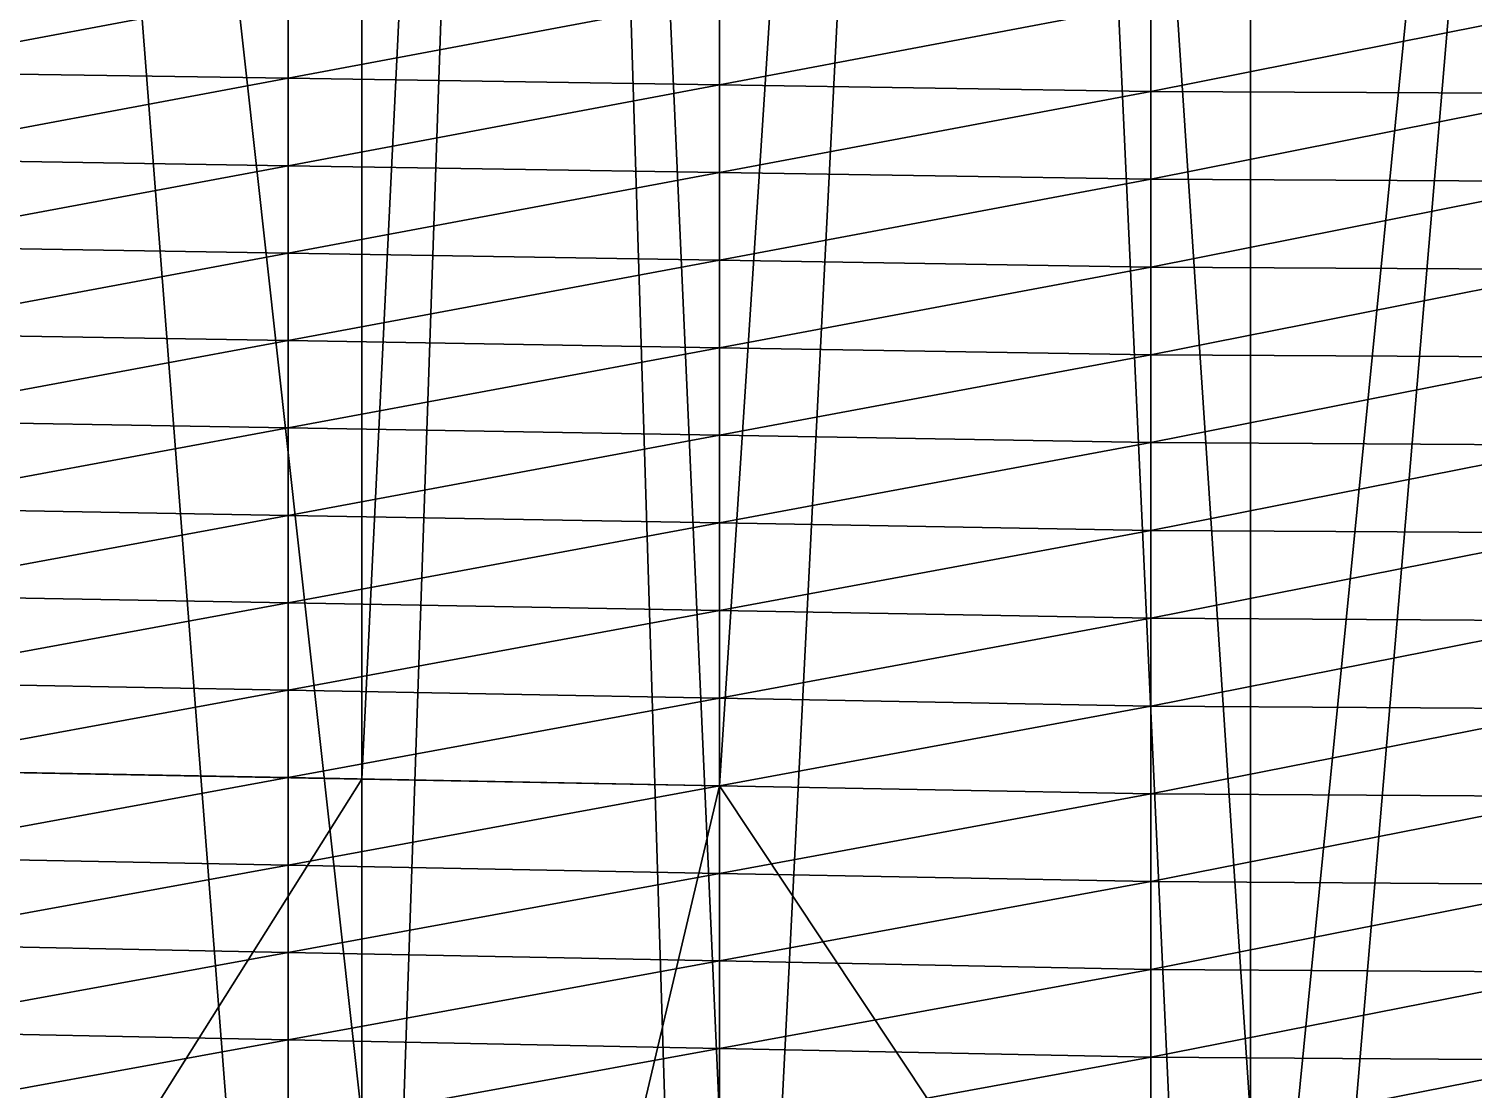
# Model space of a CAD drawing. Header units: metres. Extents: x -3 to 177, y -14 to 14.
# Drawn here: x 57.404 to 61.003, y -9.925 to -7.283 of the extents above; entities that cross this region are included whole.
import ezdxf

# ---------------------------------------------------------------- set-up
doc = ezdxf.new("R2010")
doc.units = ezdxf.units.M
for name, color, linetype, true_color in [('DB_4', 7, 'Continuous', 0x99866a), ('HOLD_4', 7, 'Continuous', 0x80bb9a), ('HULL', 7, 'Continuous', 0x528ba5)]:
    doc.layers.add(name, color=color, linetype=linetype, true_color=true_color)

msp = doc.modelspace()

# ---------------------------------------------------------------- linework, layer by layer
at = {"layer": 'DB_4'}
for points in [[(59.125, 14.3482, 1.75), (60.4483, -14.3738, 1.75), (60.4483, 14.3738, 1.75)], [(60.4483, 14.3738, 1.75), (60.4483, -14.3738, 1.75), (62.6631, -14.369, 1.75)], [(60.4483, 14.3738, 1.75), (62.6631, -14.369, 1.75), (62.6631, 14.369, 1.75)], [(58.2335, 14.3244, 1.75), (59.125, -14.3482, 1.75), (59.125, 14.3482, 1.75)], [(59.125, 14.3482, 1.75), (59.125, -14.3482, 1.75), (60.4483, -14.3738, 1.75)], [(56.0188, 14.2498, 1.75), (58.2335, -14.3244, 1.75), (58.2335, 14.3244, 1.75)], [(58.2335, 14.3244, 1.75), (58.2335, -14.3244, 1.75), (59.125, -14.3482, 1.75)], [(56.0188, 14.2498, 1.75), (56.0188, -14.2498, 1.75), (58.2335, -14.3244, 1.75)], [(59.125, -9.1689), (59.125, 9.1689), (60.4483, 11.1601)], [(59.125, -9.1689), (60.4483, 11.1601), (60.4483, -11.1601)], [(60.4483, -11.1601), (60.4483, 11.1601), (62.6631, 11.1772)], [(60.4483, -11.1601), (62.6631, 11.1772), (62.6631, -11.1772)], [(56.0188, -9.1106), (56.0188, 9.1106), (58.2335, 9.1522)], [(56.0188, -9.1106), (58.2335, 9.1522), (58.2335, -9.1522)], [(58.2335, -9.1522), (58.2335, 9.1522), (59.125, 9.1689)], [(58.2335, -9.1522), (59.125, 9.1689), (59.125, -9.1689)], [(56.0188, -12.6725, 0.35), (56.0188, -9.1106), (58.2335, -9.1522)], [(56.0188, -12.6725, 0.35), (58.2335, -9.1522), (58.2335, -12.9404, 0.35)], [(58.2335, -12.9404, 0.35), (58.2335, -9.1522), (59.125, -9.1689)], [(58.2335, -12.9404, 0.35), (59.125, -9.1689), (59.125, -13.0522, 0.35)], [(59.125, -13.0522, 0.35), (59.125, -9.1689), (60.4483, -11.1601)]]:
    msp.add_3dface(points, dxfattribs=at)
at = {"layer": 'HOLD_4'}
for points in [[(59.125, -13.0442, 1.75), (59.125, 13.0442, 1.75), (60.4483, 13.0698, 1.75)], [(59.125, -13.0442, 1.75), (60.4483, 13.0698, 1.75), (60.4483, -13.0698, 1.75)], [(60.4483, -13.0698, 1.75), (60.4483, 13.0698, 1.75), (62.6631, 13.065, 1.75)], [(58.2335, -13.0204, 1.75), (58.2335, 13.0204, 1.75), (59.125, 13.0442, 1.75)], [(58.2335, -13.0204, 1.75), (59.125, 13.0442, 1.75), (59.125, -13.0442, 1.75)], [(60.4483, -13.0698, 1.75), (62.6631, 13.065, 1.75), (62.6631, -13.065, 1.75)], [(56.0188, -12.9458, 1.75), (56.0188, 12.9458, 1.75), (58.2335, 13.0204, 1.75)], [(56.0188, -12.9458, 1.75), (58.2335, 13.0204, 1.75), (58.2335, -13.0204, 1.75)], [(56.0188, 9.996, 14.6), (56.0188, -9.996, 14.6), (58.2335, -9.996, 14.6)], [(56.0188, 9.996, 14.6), (58.2335, -9.996, 14.6), (58.2335, 9.996, 14.6)], [(58.2335, 9.996, 14.6), (58.2335, -9.996, 14.6), (59.125, -9.996, 14.6)], [(58.2335, 9.996, 14.6), (59.125, -9.996, 14.6), (59.125, 9.996, 14.6)], [(59.125, 9.996, 14.6), (59.125, -9.996, 14.6), (60.4483, -9.996, 14.6)], [(59.125, 9.996, 14.6), (60.4483, -9.996, 14.6), (60.4483, 9.996, 14.6)], [(60.4483, 9.996, 14.6), (60.4483, -9.996, 14.6), (62.6631, -9.996, 14.6)], [(60.4483, 9.996, 14.6), (62.6631, -9.996, 14.6), (62.6631, 9.996, 14.6)]]:
    msp.add_3dface(points, dxfattribs=at)
at = {"layer": 'HULL'}
for points in [[(56.975, -7.3898), (56.975, -7.1724), (58.05, -7.1883)], [(56.975, -7.3898), (58.05, -7.1883), (58.05, -7.4061)], [(58.05, -7.4061), (58.05, -7.1883), (59.125, -7.2042)], [(58.05, -7.4061), (59.125, -7.2042), (59.125, -7.4225)], [(59.125, -7.4225), (59.125, -7.2042), (60.2, -7.22)], [(59.125, -7.4225), (60.2, -7.22), (60.2, -7.4388)], [(60.2, -7.4388), (60.2, -7.22), (61.275, -7.2254)], [(60.2, -7.4388), (61.275, -7.2254), (61.275, -7.4443)], [(56.975, -7.6071), (56.975, -7.3898), (58.05, -7.4061)], [(56.975, -7.6071), (58.05, -7.4061), (58.05, -7.6239)], [(58.05, -7.6239), (58.05, -7.4061), (59.125, -7.4225)], [(58.05, -7.6239), (59.125, -7.4225), (59.125, -7.6408)], [(59.125, -7.6408), (59.125, -7.4225), (60.2, -7.4388)], [(59.125, -7.6408), (60.2, -7.4388), (60.2, -7.6576)], [(60.2, -7.6576), (60.2, -7.4388), (61.275, -7.4443)], [(60.2, -7.6576), (61.275, -7.4443), (61.275, -7.6633)], [(56.975, -7.8245), (56.975, -7.6071), (58.05, -7.6239)], [(56.975, -7.8245), (58.05, -7.6239), (58.05, -7.8418)], [(58.05, -7.8418), (58.05, -7.6239), (59.125, -7.6408)], [(58.05, -7.8418), (59.125, -7.6408), (59.125, -7.8591)], [(59.125, -7.8591), (59.125, -7.6408), (60.2, -7.6576)], [(59.125, -7.8591), (60.2, -7.6576), (60.2, -7.8764)], [(60.2, -7.8764), (60.2, -7.6576), (61.275, -7.6633)], [(60.2, -7.8764), (61.275, -7.6633), (61.275, -7.8822)], [(56.975, -8.0418), (56.975, -7.8245), (58.05, -7.8418)], [(56.975, -8.0418), (58.05, -7.8418), (58.05, -8.0596)], [(58.05, -8.0596), (58.05, -7.8418), (59.125, -7.8591)], [(58.05, -8.0596), (59.125, -7.8591), (59.125, -8.0774)], [(59.125, -8.0774), (59.125, -7.8591), (60.2, -7.8764)], [(59.125, -8.0774), (60.2, -7.8764), (60.2, -8.0952)], [(60.2, -8.0952), (60.2, -7.8764), (61.275, -7.8822)], [(60.2, -8.0952), (61.275, -7.8822), (61.275, -8.1012)], [(56.975, -8.2591), (56.975, -8.0418), (58.05, -8.0596)], [(56.975, -8.2591), (58.05, -8.0596), (58.05, -8.2774)], [(58.05, -8.2774), (58.05, -8.0596), (59.125, -8.0774)], [(58.05, -8.2774), (59.125, -8.0774), (59.125, -8.2957)], [(59.125, -8.2957), (59.125, -8.0774), (60.2, -8.0952)], [(59.125, -8.2957), (60.2, -8.0952), (60.2, -8.314)], [(60.2, -8.314), (60.2, -8.0952), (61.275, -8.1012)], [(60.2, -8.314), (61.275, -8.1012), (61.275, -8.3201)], [(56.975, -8.4765), (56.975, -8.2591), (58.05, -8.2774)], [(56.975, -8.4765), (58.05, -8.2774), (58.05, -8.4952)], [(58.05, -8.4952), (58.05, -8.2774), (59.125, -8.2957)], [(58.05, -8.4952), (59.125, -8.2957), (59.125, -8.514)], [(59.125, -8.514), (59.125, -8.2957), (60.2, -8.314)], [(59.125, -8.514), (60.2, -8.314), (60.2, -8.5328)], [(60.2, -8.5328), (60.2, -8.314), (61.275, -8.3201)], [(60.2, -8.5328), (61.275, -8.3201), (61.275, -8.5391)], [(56.975, -8.6938), (56.975, -8.4765), (58.05, -8.4952)], [(56.975, -8.6938), (58.05, -8.4952), (58.05, -8.7131)], [(58.05, -8.7131), (58.05, -8.4952), (59.125, -8.514)], [(58.05, -8.7131), (59.125, -8.514), (59.125, -8.7323)], [(59.125, -8.7323), (59.125, -8.514), (60.2, -8.5328)], [(59.125, -8.7323), (60.2, -8.5328), (60.2, -8.7515)], [(60.2, -8.7515), (60.2, -8.5328), (61.275, -8.5391)], [(60.2, -8.7515), (61.275, -8.5391), (61.275, -8.758)], [(56.975, -8.9112), (56.975, -8.6938), (58.05, -8.7131)], [(56.975, -8.9112), (58.05, -8.7131), (58.05, -8.9309)], [(58.05, -8.9309), (58.05, -8.7131), (59.125, -8.7323)], [(58.05, -8.9309), (59.125, -8.7323), (59.125, -8.9506)], [(59.125, -8.9506), (59.125, -8.7323), (60.2, -8.7515)], [(59.125, -8.9506), (60.2, -8.7515), (60.2, -8.9703)], [(60.2, -8.9703), (60.2, -8.7515), (61.275, -8.758)], [(60.2, -8.9703), (61.275, -8.758), (61.275, -8.977)], [(56.975, -9.1285), (56.975, -8.9112), (58.05, -8.9309)], [(56.975, -9.1285), (58.05, -8.9309), (58.05, -9.1487)], [(58.05, -9.1487), (58.05, -8.9309), (59.125, -8.9506)], [(58.05, -9.1487), (59.125, -8.9506), (59.125, -9.1689)], [(59.125, -9.1689), (59.125, -8.9506), (60.2, -8.9703)], [(59.125, -9.1689), (60.2, -8.9703), (60.2, -9.1891)], [(60.2, -9.1891), (60.2, -8.9703), (61.275, -8.977)], [(60.2, -9.1891), (61.275, -8.977), (61.275, -9.1959)], [(56.975, -9.3459, 0.0002), (56.975, -9.1285), (58.05, -9.1487)], [(56.975, -9.3459, 0.0002), (58.05, -9.1487), (58.05, -9.3666, 0.0001)], [(58.05, -9.3666, 0.0001), (58.05, -9.1487), (59.125, -9.1689)], [(58.05, -9.3666, 0.0001), (59.125, -9.1689), (59.125, -9.3872, 0.0001)], [(59.125, -9.3872, 0.0001), (59.125, -9.1689), (60.2, -9.1891)], [(59.125, -9.3872, 0.0001), (60.2, -9.1891), (60.2, -9.4079)], [(60.2, -9.4079), (60.2, -9.1891), (61.275, -9.1959)], [(60.2, -9.4079), (61.275, -9.1959), (61.275, -9.4149)], [(56.975, -9.5632, 0.0011), (56.975, -9.3459, 0.0002), (58.05, -9.3666, 0.0001)], [(56.975, -9.5632, 0.0011), (58.05, -9.3666, 0.0001), (58.05, -9.5844, 0.0008)], [(58.05, -9.5844, 0.0008), (58.05, -9.3666, 0.0001), (59.125, -9.3872, 0.0001)], [(58.05, -9.5844, 0.0008), (59.125, -9.3872, 0.0001), (59.125, -9.6055, 0.0004)], [(59.125, -9.6055, 0.0004), (59.125, -9.3872, 0.0001), (60.2, -9.4079)], [(59.125, -9.6055, 0.0004), (60.2, -9.4079), (60.2, -9.6267)], [(60.2, -9.6267), (60.2, -9.4079), (61.275, -9.4149)], [(60.2, -9.6267), (61.275, -9.4149), (61.275, -9.6338)], [(56.975, -9.7805, 0.0027), (56.975, -9.5632, 0.0011), (58.05, -9.5844, 0.0008)], [(56.975, -9.7805, 0.0027), (58.05, -9.5844, 0.0008), (58.05, -9.8022, 0.0018)], [(58.05, -9.8022, 0.0018), (58.05, -9.5844, 0.0008), (59.125, -9.6055, 0.0004)], [(58.05, -9.8022, 0.0018), (59.125, -9.6055, 0.0004), (59.125, -9.8238, 0.0009)], [(59.125, -9.8238, 0.0009), (59.125, -9.6055, 0.0004), (60.2, -9.6267)], [(59.125, -9.8238, 0.0009), (60.2, -9.6267), (60.2, -9.8455)], [(60.2, -9.8455), (60.2, -9.6267), (61.275, -9.6338)], [(60.2, -9.8455), (61.275, -9.6338), (61.275, -9.8528)], [(56.975, -9.9978, 0.0058), (56.975, -9.7805, 0.0027), (58.05, -9.8022, 0.0018)], [(56.975, -9.9978, 0.0058), (58.05, -9.8022, 0.0018), (58.05, -10.02, 0.0039)], [(58.05, -10.02, 0.0039), (58.05, -9.8022, 0.0018), (59.125, -9.8238, 0.0009)], [(58.05, -10.02, 0.0039), (59.125, -9.8238, 0.0009), (59.125, -10.0421, 0.0019)], [(59.125, -10.0421, 0.0019), (59.125, -9.8238, 0.0009), (60.2, -9.8455)], [(59.125, -10.0421, 0.0019), (60.2, -9.8455), (60.2, -10.0643)], [(60.2, -10.0643), (60.2, -9.8455), (61.275, -9.8528)], [(60.2, -10.0643), (61.275, -9.8528), (61.275, -10.0717)]]:
    msp.add_3dface(points, dxfattribs=at)

doc.saveas('drawing.dxf')
